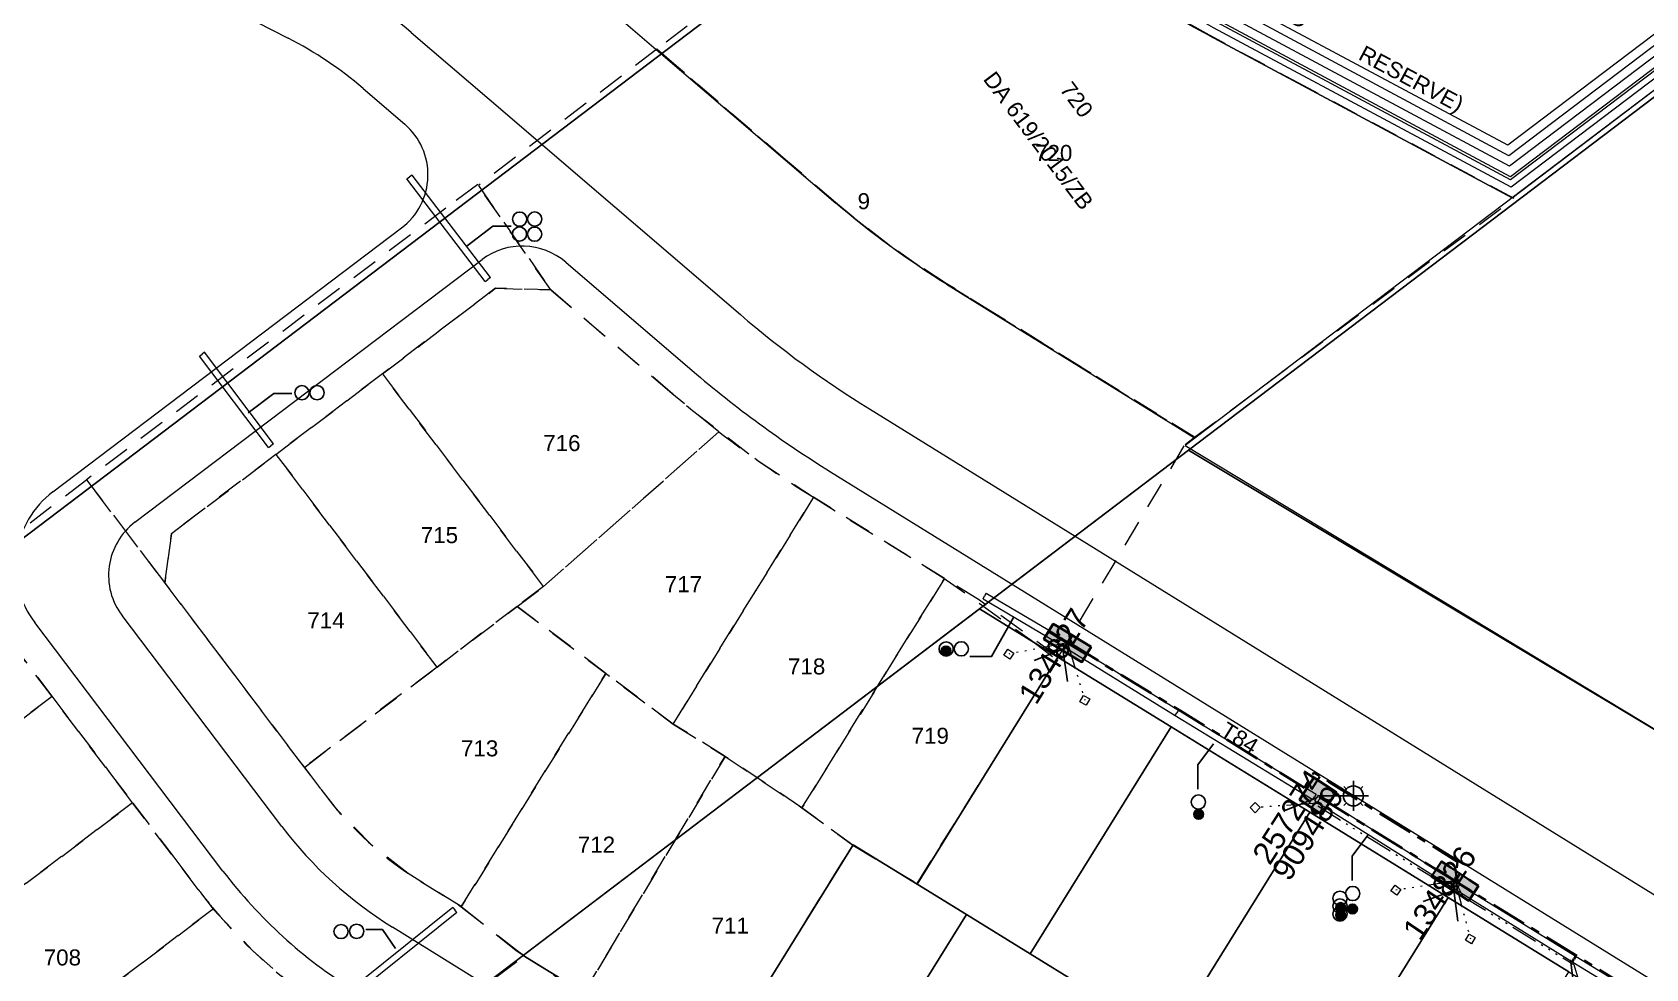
# Model space of a CAD drawing. Header units: metres. Extents: x 308278 to 310511, y 6271134 to 6272874.
# Drawn here: x 308769.8 to 308951.2, y 6272001.1 to 6272106.4 of the extents above; entities that cross this region are included whole.
import ezdxf
from ezdxf.enums import TextEntityAlignment as Align

# ---------------------------------------------------------------- set-up
doc = ezdxf.new("R2010")
doc.units = ezdxf.units.M
doc.set_wipeout_variables(frame=1)
for name, pattern in [('Cable Exist UG', [7, 4, -1, 1, -1]), ('Dash', [5, 3, -2]), ('DOT', [6.35, 0, -6.35]), ('PHANTOMX2', [6.6, 3, -0.75, 0.2, -0.75, 0.2, -0.75, 0.2, -0.75])]:
    doc.linetypes.add(name, pattern=pattern)
doc.layers.get('0').update_dxf_attribs({"color": 6})
for name, color, linetype, lineweight in [('_User Miscellaneous1', 30, 'Continuous', 13), ('_User_LV_Exist', 5, 'Continuous', 35), ('_User_SL_Exist', 4, 'Continuous', 35), ('Cadastre Developer_SP_EXT', 98, 'Continuous', 15), ('Cadastre Developer_SP_NEW', 92, 'Continuous', 15), ('Cadastre Land Parcels_SP_EXT', 118, 'Continuous', 15), ('Cadastre Roads_SP_EXT', 218, 'Continuous', 15), ('Mains_LV_EXT', 163, 'Continuous', 25), ('Mains_LV_SL_EXT', 135, 'Continuous', 25), ('Services_SP_EXT', 42, 'PHANTOMX2', 20)]:
    doc.layers.add(name, color=color, linetype=linetype, lineweight=lineweight)
doc.layers.add('_User Miscellaneous10', color=252, linetype='Continuous', lineweight=13, plot=False, transparency=0.85)
doc.layers.add('Cadastre Roads_SP_NEW', color=214, linetype='Continuous', lineweight=15, transparency=0.8)
for name, color, linetype in [('Duct_SP_EXT', 30, 'Continuous'), ('Equip_SP_SL_EXT', 7, 'Continuous'), ('SupportsUG_SP_LV_EXT', 7, 'Continuous'), ('SupportsUG_SP_LV_SL_EXT', 7, 'Continuous'), ('Trench_SP_EXT', 7, 'Continuous')]:
    doc.layers.add(name, color=color, linetype=linetype)
doc.styles.add('COLUMN_LABEL', font='arial.ttf', dxfattribs={"height": 2})
doc.styles.add('iecARIAL', font='arial.ttf', dxfattribs={"height": 2})
doc.styles.add('POLE_LABEL', font='arial.ttf', dxfattribs={"height": 2})
doc.styles.add('SL_LABEL', font='arial.ttf', dxfattribs={"height": 2})
doc.styles.get("Standard").update_dxf_attribs({"font": 'arial.ttf'})

# ---------------------------------------------------------------- blocks, each defined once
blk = doc.blocks.new('COLUMN_EXT')
blk.add_hatch(color=256).paths.add_polyline_path([(1.5, -1.5), (1.5, 1.5), (-1.5, 1.5), (-1.5, -1.5)])
blk.add_lwpolyline([(1.5, 1.5), (-1.5, 1.5), (-1.5, -1.5), (1.5, -1.5)], close=True)
at = {"flags": 9}
for tag, p in [('SUBURB', (-1.81, 1.8)), ('NOTES', (-1.81, 2)), ('COLUMN_TYPE', (-1.81, 0.4)), ('STREETNAME', (-1.81, 1.6)), ('OWNED_BY', (-1.81, 0.6)), ('LOCATION', (-1.81, 1.4)), ('LEGEND', (-1.81, 1.2)), ('USAGE', (-1.81, 1)), ('STATE', (-1.81, 0.8))]:
    blk.add_attdef(tag, text='', height=0.2, rotation=180, dxfattribs=at).set_placement(p, align=Align.MIDDLE_LEFT)
at = {"flags": 1}
blk.add_attdef('Z', (-1.81, 2.35), '', height=0.2, rotation=180, dxfattribs=at)
at = {"flags": 9}
for tag, style, p in [('STRUCTURE_PLANT_NUMBER', 'POLE_LABEL', (-1.81, -0.03)), ('STREET_CODE', 'COLUMN_LABEL', (-1.81, 0.2))]:
    blk.add_attdef(tag, text='', height=0.2, rotation=180, dxfattribs=dict(at, style=style)).set_placement(p, align=Align.MIDDLE_LEFT)
at = {"style": 'COLUMN_LABEL', "width": 0.9, "flags": 8}
blk.add_attdef('ASSET_NUM', text='', height=2, rotation=270, dxfattribs=at).set_placement((2, -4), align=Align.MIDDLE_LEFT)
blk = doc.blocks.new('PILLAR_EXT')
blk.add_hatch(color=256).paths.add_polyline_path([(-2.5, 1), (-2.5, -1), (2.5, -1), (2.5, 1)])
for p, q in [((-2.5, 0), (2.5, 0)), ((0, 1), (0, -1))]:
    blk.add_line(p, q)
at = {"ltscale": 10}
blk.add_line((2.5, 0), (-2.5, 0), dxfattribs=at)
blk.add_lwpolyline([(-2.5, -1), (-1.25, -1), (1.25, -1), (2.5, -1), (2.5, 1), (-2.5, 1)], close=True)
at = {"width": 0.9, "flags": 8}
blk.add_attdef('ASSET_NUM', text='', height=2, rotation=90, dxfattribs=at).set_placement((-2, 4), align=Align.MIDDLE_LEFT)
for tag, p, flags in [('OWNED_BY', (0, -0.2), 9), ('STATE', (0, -0.4), 9), ('SUPPORT_TYPE', (0, -0.6), 9), ('STREETNAME', (0, -1.8), 9), ('SUBURB', (0, -2), 1), ('USAGE', (0, -0.8), 9), ('LEGEND', (0, -1), 9), ('LOCATION', (0, -1.2), 9), ('NOTES', (0, -1.4), 9), ('PARENT', (0, -1.6), 9)]:
    blk.add_attdef(tag, p, '', height=0.2, dxfattribs=dict(flags=flags))
blk = doc.blocks.new('DUCT_EXT')
blk.add_circle((0, 0.8), 0.8)
at = {"flags": 1}
blk.add_attdef('Z', (0, 0), '', height=0.2, dxfattribs=at)
at = {"flags": 9}
for tag, p in [('DUCT_CODE', (0, 0)), ('XSECT_TYPE', (0, -0.2)), ('STATE', (0, -0.6)), ('FB_REFERENCE', (0, -0.4)), ('NOTES', (0, -0.8))]:
    blk.add_attdef(tag, text='', height=0.2, dxfattribs=at).set_placement(p, align=Align.MIDDLE_LEFT)
blk = doc.blocks.new('*U479')
at = {"transparency": 33554687, "flags": 9}
for tag, p in [('LRATECODE', (-7.4, 0)), ('LOUTREACHVOCAB', (-7.2, 0)), ('LOUTREACH', (-7, 0)), ('LANTNUMBER', (-6.6, 0)), ('LNEW', (-6.4, 0)), ('LMASTVOCAB', (-6.2, 0)), ('LMAST', (-6, 0)), ('LLAMPVOCAB', (-5.8, 0)), ('LLAMP', (-5.6, 0)), ('LEXIST', (-5.4, 0)), ('LCHARGE3PERCENT', (-5.2, 0)), ('LCHARGE3', (-5, 0)), ('LCHARGE2PERCENT', (-4.8, 0)), ('LCHARGE2', (-4.6, 0)), ('LCHARGE1PERCENT', (-4.4, 0)), ('LCHARGE1', (-4.2, 0)), ('LCATEGORY', (-4, 0)), ('LBRACKETVOCAB', (-3.8, 0)), ('LBRACKET', (-3.6, 0)), ('LKINGHEIGHT', (-3.4, 0)), ('CREPLACE', (-3.2, 0)), ('CREMOVE', (-3, 0)), ('CNUMBER', (-2.8, 0)), ('CNEW', (-2.6, 0)), ('CEXIST', (-2.4, 0)), ('USAGE', (-2.2, 0)), ('STATE', (-2, 0)), ('OWNED_BY', (-1.8, 0)), ('ORIENTATION', (-1.6, 0)), ('OPERATING_VOLTAGE', (-1.4, 0)), ('NO_PHASES', (-1.2, 0)), ('LANTERN_TYPE', (-1, 0)), ('LANTERN_PURPOSE', (-0.8, 0)), ('CONTROL_TYPE', (-0.6, 0)), ('CONSTRUCTED_VOLTAGE', (-0.4, 0))]:
    blk.add_attdef(tag, text='', height=0.001, rotation=270, dxfattribs=at).set_placement(p, align=Align.MIDDLE_LEFT)
at = {"transparency": 33554687, "style": 'SL_LABEL', "flags": 9}
blk.add_attdef('STREET_CODE', text='', height=0.001, rotation=270, dxfattribs=at).set_placement((0, 0), align=Align.MIDDLE_LEFT)
at = {"transparency": 33554687, "flags": 1}
blk.add_attdef('Z', (0, 0), '', height=0.001, rotation=270, dxfattribs=at)
at = {"transparency": 33554687, "width": 0.9}
blk.add_attdef('LNUMBER', text='', height=1, dxfattribs=at).set_placement((7, -1), align=Align.MIDDLE_LEFT)
at = {"transparency": 33554687, "flags": 9}
for tag, p in [('LREMOVE', (0, -7.6)), ('LREPLACE', (0, -7.8)), ('LTYPE', (0, -8)), ('LTYPEVOCAB', (0, -8.2)), ('LEGEND', (0, -8.4)), ('SUBURB', (0, -8.6)), ('STREETNAME', (0, -8.8)), ('LOCATION', (0, -9)), ('NOTES', (0, -9.2)), ('MAINTAINED_BY', (0, -9.86))]:
    blk.add_attdef(tag, text='', height=0.001, dxfattribs=at).set_placement(p, align=Align.MIDDLE_LEFT)
blk.add_attdef('OPERATED_BY', (0, -9.61), '', height=0.001, dxfattribs=at)
at = {"linetype": 'DOT', "transparency": 33554687}
blk.add_wipeout([(5.69, 0), (5.06, -1.06), (4, -1.69), (2.94, -1.06), (2.31, 0), (2.94, 1.06), (4, 1.69), (5.06, 1.06)], dxfattribs=at)
at = {"transparency": 33554687}
for p, q in [((0, 0), (4, 0)), ((2.94, 1.06), (3.2, 0.8)), ((4, 1.69), (4, 0)), ((5.06, 1.06), (4.8, 0.8)), ((2.94, -1.06), (3.2, -0.8)), ((4, 0), (5.69, 0)), ((4, 0), (4, -1.69)), ((5.06, -1.06), (4.8, -0.8))]:
    blk.add_line(p, q, dxfattribs=at)
blk.add_circle((4, 0), 1.12, dxfattribs=at)
blk = doc.blocks.new('CCP_EXT')
at = {"flags": 9}
for tag, p in [('STATE', (0, -1.8)), ('LIFE_SUPPORT', (0, -1.6)), ('NOTES', (0, -2))]:
    blk.add_attdef(tag, text='', height=0.2, dxfattribs=at).set_placement(p, align=Align.MIDDLE_LEFT)
at = {"transparency": 33554687}
blk.add_wipeout([(0, 0.57), (0.57, 0), (0, -0.57), (-0.57, 0)], dxfattribs=at)
blk.add_lwpolyline([(-0.57, 0), (0, 0.57), (0.57, 0), (0, -0.57), (-0.57, 0)])
at = {"flags": 1}
blk.add_attdef('Z', (0, 0), '', height=0.2, dxfattribs=at)
at = {"flags": 9}
for tag, p in [('CCP_TYPE', (0, 0)), ('CONSTRUCTED_VOLTAGE', (0, -0.2)), ('OPERATING_VOLTAGE', (0, -0.6)), ('ORIENTATION', (0, -0.8)), ('OWNED_BY', (0, -1)), ('NO_PHASES', (0, -0.4)), ('USAGE', (0, -1.2)), ('LEGEND', (0, -1.4))]:
    blk.add_attdef(tag, text='', height=0.2, dxfattribs=at).set_placement(p, align=Align.MIDDLE_LEFT)
blk = doc.blocks.new('CABLE_LARGE_EXT')
h = blk.add_hatch(color=256)
edge = h.paths.add_edge_path()
edge.add_arc((0, 0.55), 0.55, 0, 360)
blk.add_circle((0, 0.55), 0.55)
at = {"flags": 1}
blk.add_attdef('Z', (0, 0), '', height=0.2, dxfattribs=at)
at = {"flags": 9}
for tag, p in [('COND_CODE', (0, 0)), ('STATE', (0, -0.4)), ('XSECT_SIZE', (0, -0.6)), ('FB_REFERENCE', (0, -0.2)), ('NOTES', (0, -0.8))]:
    blk.add_attdef(tag, text='', height=0.2, dxfattribs=at).set_placement(p, align=Align.MIDDLE_LEFT)

msp = doc.modelspace()

# ---------------------------------------------------------------- linework, layer by layer
at = {"layer": '_User Miscellaneous1'}
for p, q in [((308811.922, 6272089.909), (308812.208, 6272090.127)), ((308820.729, 6272078.375), (308811.922, 6272089.909)), ((308812.494, 6272090.346), (308812.208, 6272090.127)), ((308821.301, 6272078.812), (308812.494, 6272090.346)), ((308820.729, 6272078.375), (308821.015, 6272078.593)), ((308821.301, 6272078.812), (308821.015, 6272078.593)), ((308788.589, 6272069.986), (308788.876, 6272070.203)), ((308796.341, 6272059.689), (308788.589, 6272069.986)), ((308789.164, 6272070.419), (308788.876, 6272070.203)), ((308796.916, 6272060.122), (308789.164, 6272070.419)), ((308796.341, 6272059.689), (308796.628, 6272059.906)), ((308796.916, 6272060.122), (308796.628, 6272059.906)), ((308876.69, 6272042.695), (308876.873, 6272043.005)), ((308877.056, 6272043.315), (308876.873, 6272043.005)), ((308877.056, 6272043.315), (308885.258, 6272038.47)), ((308885.258, 6272038.47), (308885.074, 6272038.16)), ((308884.891, 6272037.85), (308885.074, 6272038.16)), ((308885.014, 6272037.774), (308885.204, 6272038.08)), ((308885.014, 6272037.774), (308885.144, 6272037.693)), ((308885.144, 6272037.693), (308885.333, 6272037.999)), ((308885.393, 6272038.386), (308885.204, 6272038.08)), ((308885.523, 6272038.305), (308885.333, 6272037.999)), ((308885.393, 6272038.386), (308885.523, 6272038.305)), ((308898.297, 6272029.55), (308898.486, 6272029.856)), ((308898.297, 6272029.55), (308898.298, 6272029.55)), ((308898.298, 6272029.55), (308898.486, 6272029.856)), ((308898.676, 6272030.163), (308898.486, 6272029.856)), ((308898.675, 6272030.163), (308898.486, 6272029.856)), ((308898.676, 6272030.163), (308898.675, 6272030.163)), ((308929.659, 6272010.084), (308929.852, 6272010.389)), ((308929.662, 6272010.083), (308929.852, 6272010.389)), ((308929.662, 6272010.083), (308929.885, 6272009.945)), ((308930.041, 6272010.695), (308929.852, 6272010.389)), ((308930.044, 6272010.693), (308929.852, 6272010.389)), ((308929.885, 6272009.945), (308930.075, 6272010.251)), ((308930.041, 6272010.695), (308930.264, 6272010.557)), ((308930.264, 6272010.557), (308930.075, 6272010.251)), ((308817.074, 6272007.968), (308803.962, 6271997.44)), ((308817.074, 6272007.968), (308817.299, 6272007.688)), ((308817.525, 6272007.407), (308817.299, 6272007.688)), ((308817.525, 6272007.407), (308804.412, 6271996.878)), ((308942.896, 6272001.903), (308943.085, 6272002.209)), ((308942.896, 6272001.903), (308943.085, 6272002.209)), ((308943.275, 6272002.516), (308943.085, 6272002.209)), ((308943.275, 6272002.515), (308943.085, 6272002.209)), ((308943.389, 6272002.445), (308943.201, 6272002.138)), ((308943.275, 6272002.515), (308943.389, 6272002.445)), ((308943.389, 6272002.445), (308959.047, 6271992.882)), ((308942.896, 6272001.903), (308943.012, 6272001.831)), ((308943.012, 6272001.831), (308943.201, 6272002.138)), ((308943.012, 6272001.831), (308958.672, 6271992.268))]:
    msp.add_line(p, q, dxfattribs=at)
at = {"layer": '_User Miscellaneous10', "flags": 128}
for points in [[(308983.747, 6272123.863), (308936.166, 6272087.784), (308902.123, 6272106.04, -0.0817729), (308863.901, 6272135.545, 0.0910126), (308835.161, 6272157.487), (308809.079, 6272170.599), (308834.217, 6272189.637), (308847.215, 6272183.102, -0.0880043), (308882.34, 6272157.136, 0.0847702), (308915.498, 6272130.981), (308936.71, 6272119.605, 0.281493), (308948.689, 6272120.283), (308969.591, 6272136.098)], [(308983.943, 6272125.266), (308936.073, 6272088.969), (308902.597, 6272106.921, -0.0817601), (308864.637, 6272136.222, 0.0910022), (308835.613, 6272158.38), (308810.963, 6272170.772), (308834.324, 6272188.464), (308846.768, 6272182.208, -0.0879839), (308881.605, 6272156.457, 0.0847519), (308915.022, 6272130.101), (308936.238, 6272118.724, 0.28196), (308949.276, 6272119.473), (308970.524, 6272135.549)], [(308984.139, 6272126.669), (308935.98, 6272090.153), (308903.07, 6272107.802, -0.0817473), (308865.373, 6272136.899, 0.0909919), (308836.064, 6272159.272), (308812.847, 6272170.944), (308834.432, 6272187.29), (308846.321, 6272181.313, -0.0879635), (308880.871, 6272155.778, 0.0847336), (308914.547, 6272129.221), (308935.765, 6272117.842, 0.2823742), (308949.863, 6272118.664), (308971.456, 6272135.001)], [(308984.334, 6272128.072), (308935.888, 6272091.338), (308903.544, 6272108.683, -0.0817344), (308866.109, 6272137.576, 0.0909817), (308836.515, 6272160.164), (308814.73, 6272171.116), (308834.539, 6272186.117), (308845.874, 6272180.419, -0.0879429), (308880.137, 6272155.099, 0.0847155), (308914.071, 6272128.341), (308935.293, 6272116.961, 0.2827449), (308950.452, 6272117.855), (308972.389, 6272134.452)], [(308984.53, 6272129.476), (308935.795, 6272092.522), (308904.017, 6272109.564, -0.0817215), (308866.845, 6272138.253, 0.0909716), (308836.966, 6272161.057), (308816.614, 6272171.288), (308834.646, 6272184.944), (308845.427, 6272179.524, -0.0879221), (308879.403, 6272154.42, 0.0846975), (308913.596, 6272127.462), (308934.82, 6272116.08, 0.2830791), (308951.04, 6272117.046), (308973.321, 6272133.904)], [(308984.726, 6272130.879), (308935.702, 6272093.707), (308904.49, 6272110.444, -0.0817084), (308867.58, 6272138.931, 0.0909616), (308837.417, 6272161.949), (308818.498, 6272171.46), (308834.753, 6272183.771), (308844.98, 6272178.63, -0.0879012), (308878.669, 6272153.741, 0.0846796), (308913.12, 6272126.582), (308934.347, 6272115.199, 0.2833825), (308951.629, 6272116.238)]]:
    msp.add_lwpolyline(points, format="xyb", dxfattribs=at)
at = {"layer": '_User Miscellaneous10', "color": 4, "flags": 128}
msp.add_lwpolyline([(308984.08, 6272126.248), (308936.008, 6272089.798), (308902.928, 6272107.538, -0.0817512), (308865.152, 6272136.696, 0.090995), (308835.928, 6272159.004), (308812.282, 6272170.892), (308834.399, 6272187.642), (308846.455, 6272181.582, -0.0879696), (308881.091, 6272155.982, 0.0847391), (308914.689, 6272129.485), (308935.907, 6272118.107, 0.2822549), (308949.687, 6272118.906), (308971.177, 6272135.165)], format="xyb", dxfattribs=at)
at = {"layer": 'Cadastre Developer_SP_EXT', "linetype": 'Dash'}
for points in [[(308839.996, 6272104.497), (308854.497, 6272092.061), (308860.105, 6272087.251), (308862.091, 6272085.594), (308866.146, 6272082.464), (308869.563, 6272080.071), (308872.537, 6272078.154), (308877.796, 6272074.897), (308900.477, 6272060.847), (308936.391, 6272087.701), (308912.775, 6272100.368), (308902.134, 6272106.074), (308896.015, 6272109.551), (308894.001, 6272110.783), (308886.011, 6272116.138), (308878.783, 6272121.69), (308871.343, 6272128.226), (308839.996, 6272104.497)], [(308784.686, 6272044.444), (308785.46, 6272050.047), (308797.191, 6272058.926), (308809.159, 6272067.986), (308821.871, 6272077.608), (308828.097, 6272077.419), (308819.876, 6272089.267), (308816.307, 6272086.628), (308775.891, 6272056.08), (308784.686, 6272044.444)], [(308841.683, 6272065.769), (308828.097, 6272077.419), (308821.871, 6272077.608), (308809.159, 6272067.986), (308827.266, 6272044.066), (308846.994, 6272061.455), (308841.683, 6272065.769)], [(308809.159, 6272067.986), (308797.191, 6272058.926), (308815.298, 6272035.006), (308824.303, 6272041.823), (308827.266, 6272044.066), (308809.159, 6272067.986)], [(308797.191, 6272058.926), (308785.46, 6272050.047), (308784.686, 6272044.444), (308800.383, 6272023.718), (308815.298, 6272035.006), (308797.191, 6272058.926)], [(308825.106, 6272002.536), (308824.457, 6272002.968), (308818.01, 6272008.063), (308812.073, 6272011.782), (308808.036, 6272014.915), (308804.118, 6272018.899), (308800.309, 6272023.815), (308784.695, 6272044.51), (308775.911, 6272056.052), (308761.624, 6272045.173), (308767.357, 6272037.84), (308771.976, 6272031.743), (308778.602, 6272022.994), (308781.112, 6272019.68), (308785.698, 6272013.623), (308790.124, 6272007.78), (308794.603, 6272003.089), (308797.739, 6272000.304), (308801.096, 6271997.733), (308802.914, 6271996.338), (308809.93, 6271991.015), (308825.106, 6272002.536)], [(308872.364, 6272044.972), (308857.633, 6272054.097), (308841.835, 6272028.594), (308847.694, 6272024.965), (308856.328, 6272019.174), (308872.364, 6272044.972)], [(308772.012, 6272031.696), (308761.738, 6272045.261), (308737.819, 6272027.154), (308748.096, 6272013.583), (308772.012, 6272031.696)], [(308847.694, 6272024.965), (308841.835, 6272028.594), (308834.28, 6272034.294), (308818.025, 6272008.054), (308824.214, 6272003.117), (308831.735, 6271998.234), (308847.694, 6272024.965)], [(308781.067, 6272019.737), (308772.012, 6272031.696), (308748.096, 6272013.583), (308757.152, 6272001.625), (308781.067, 6272019.737)], [(308862.033, 6272014.97), (308856.328, 6272019.174), (308847.694, 6272024.965), (308831.849, 6271998.416), (308846.3, 6271989.462), (308862.033, 6272014.97)]]:
    msp.add_lwpolyline(points, close=True, dxfattribs=at)
for points in [[(308857.633, 6272054.097, -0.025222), (308846.994, 6272061.455), (308846.994, 6272061.455), (308827.266, 6272044.066), (308824.303, 6272041.823), (308841.835, 6272028.594)], [(308834.28, 6272034.294), (308824.303, 6272041.823), (308815.298, 6272035.006), (308800.383, 6272023.718), (308802.641, 6272020.734), (308802.641, 6272020.734, 0.0922602), (308813.464, 6272010.879), (308813.464, 6272010.879), (308818.025, 6272008.054)], [(308790.176, 6272007.819, -0.011992), (308788.451, 6272009.988), (308788.451, 6272009.988), (308781.067, 6272019.737), (308757.152, 6272001.625), (308766.208, 6271989.668)], [(308803.004, 6271996.437, -0.0745883), (308790.176, 6272007.819), (308790.176, 6272007.819), (308766.208, 6271989.668), (308767.886, 6271987.451), (308773.04, 6271980.645), (308777.909, 6271976.226), (308781.655, 6271972.828)]]:
    msp.add_lwpolyline(points, format="xyb", close=True, dxfattribs=at)
at = {"layer": 'Cadastre Developer_SP_NEW'}
for p, q in [((308936.166, 6272087.784), (308983.747, 6272123.863)), ((308823.142, 6272118.9), (308839.955, 6272104.485)), ((308902.123, 6272106.04), (308936.166, 6272087.784)), ((308839.955, 6272104.485), (308860.144, 6272087.174)), ((308872.594, 6272078.066), (308900.473, 6272060.805))]:
    msp.add_line(p, q, dxfattribs=at)
for points in [[(308902.123, 6272106.04, -0.0658508), (308871.298, 6272128.221)], [(308872.594, 6272078.066, -0.0386195), (308860.144, 6272087.174)]]:
    msp.add_lwpolyline(points, format="xyb", dxfattribs=at)
at = {"layer": 'Cadastre Land Parcels_SP_EXT', "linetype": 'Continuous'}
for points in [[(308941.022, 6272180.29), (308898.093, 6272237.305), (308896.279, 6272235.928), (308669.335, 6272063.607), (308712.482, 6272006.767), (308766.292, 6272047.622), (308898.042, 6272147.657), (308941.022, 6272180.29)], [(308983.983, 6272123.301), (308943.405, 6272177.112), (308941.022, 6272180.29), (308898.042, 6272147.657), (308766.292, 6272047.622), (308712.482, 6272006.767), (308755.633, 6271949.921), (308899.805, 6272059.389), (308983.983, 6272123.301)], [(309027.001, 6272066.333), (308983.983, 6272123.301), (308899.805, 6272059.389), (308965.756, 6272019.836), (309027.001, 6272066.333)], [(308885.114, 6272036.121), (308876.307, 6272041.547), (308824.981, 6272002.576), (308846.26, 6271989.473), (308862.106, 6272015.002), (308869.268, 6272010.591), (308885.114, 6272036.121)], [(308897.848, 6272028.277), (308885.114, 6272036.121), (308869.268, 6272010.591), (308874.84, 6272007.158), (308882.002, 6272002.747), (308897.848, 6272028.277)], [(308913.417, 6272018.687), (308897.848, 6272028.277), (308882.002, 6272002.747), (308887.573, 6271999.314), (308897.571, 6271993.157), (308913.417, 6272018.687)], [(308928.986, 6272009.096), (308913.417, 6272018.687), (308897.571, 6271993.157), (308902.006, 6271990.426), (308913.14, 6271983.567), (308928.986, 6272009.096)], [(308874.84, 6272007.158), (308869.268, 6272010.591), (308862.106, 6272015.002), (308846.26, 6271989.473), (308858.995, 6271981.631), (308874.84, 6272007.158)], [(308942.569, 6272000.73), (308928.986, 6272009.096), (308913.14, 6271983.567), (308914.739, 6271982.582), (308926.723, 6271975.2), (308942.569, 6272000.73)], [(308887.573, 6271999.314), (308882.002, 6272002.747), (308874.84, 6272007.158), (308858.995, 6271981.631), (308871.73, 6271973.79), (308887.573, 6271999.314)]]:
    msp.add_lwpolyline(points, close=True, dxfattribs=at)
at = {"layer": 'Cadastre Roads_SP_EXT', "linetype": 'Continuous'}
msp.add_lwpolyline([(308872.647, 6271973.226), (308871.73, 6271973.79), (308858.996, 6271981.631), (308846.26, 6271989.474), (308824.981, 6272002.576), (308809.72, 6271990.989), (308816.12, 6271987.101), (308829.047, 6271979.142), (308844.114, 6271969.865), (308865.211, 6271956.874), (308872.647, 6271973.226)], close=True, dxfattribs=at)
at = {"layer": 'Cadastre Roads_SP_NEW'}
for p, q in [((308702.627, 6272155.02), (308798.56, 6272105.744)), ((308812.402, 6272106.374), (308821.144, 6272098.879)), ((308807, 6272100.073), (308811.666, 6272096.073)), ((308821.144, 6272098.879), (308849.404, 6272074.648)), ((308772.103, 6272054.715), (308811.311, 6272084.399)), ((308781.34, 6272051.298), (308820.358, 6272080.838)), ((308829.767, 6272080.552), (308844.002, 6272068.347)), ((308797.85, 6272017.074), (308779.888, 6272040.79)), ((308791.234, 6272012.062), (308770.071, 6272040.004))]:
    msp.add_line(p, q, dxfattribs=at)
for centre, radius, start, end in [((308778.685, 6272067.05), 51.8, 49.38945, 62.81258), ((308778.685, 6272067.05), 43.5, 49.38945, 62.81258), ((308806.784, 6272090.379), 7.5, 307.12936, 49.38945), ((308824.885, 6272074.859), 7.5, 49.38945, 127.12936), ((308925.236, 6272163.089), 116.5, 229.38945, 238.23598), ((308925.236, 6272163.089), 124.8, 229.38945, 238.23598), ((308778.441, 6272046.344), 10.5, 127.12936, 217.13999), ((308785.867, 6272045.318), 7.5, 127.12936, 217.13999), ((308834.52, 6272044.847), 46, 217.13999, 238.22469), ((308834.52, 6272044.847), 54.3, 217.13999, 238.22469)]:
    msp.add_arc(centre, radius, start, end, dxfattribs=at)
at = {"layer": 'Duct_SP_EXT'}
for points in [[(308823.619, 6272084.59), (308821.585, 6272084.59), (308818.7, 6272082.399)], [(308798.993, 6272065.785), (308796.959, 6272065.785), (308794.074, 6272063.595)], [(308875.214, 6272036.21), (308877.654, 6272036.206), (308880.114, 6272040.571)], [(308900.831, 6272021.287), (308900.831, 6272024.025), (308902.617, 6272026.387)], [(308918.182, 6272011.005), (308918.182, 6272013.743), (308919.968, 6272016.105)], [(308807.279, 6272005.475), (308809.159, 6272005.472), (308810.643, 6272003.339)]]:
    msp.add_lwpolyline(points, dxfattribs=at)
at = {"layer": 'Trench_SP_EXT', "linetype": 'Cable Exist UG'}
for points in [[(308886.196, 6272033.376), (308885.659, 6272037.013), (308882.428, 6272035.745)], [(308926.164, 6272008.654), (308929.643, 6272009.877), (308930.084, 6272006.436)], [(308942.734, 6272002.084), (308943.126, 6271999.146)]]:
    msp.add_lwpolyline(points, dxfattribs=at)

# ---------------------------------------------------------------- block references
at = {"layer": 'Duct_SP_EXT'}
for name, p in [('DUCT_EXT', (308824.588, 6272084.588)), ('DUCT_EXT', (308826.284, 6272084.596)), ('DUCT_EXT', (308824.577, 6272082.905)), ('DUCT_EXT', (308826.271, 6272082.899)), ('DUCT_EXT', (308800.108, 6272065.058)), ('DUCT_EXT', (308801.804, 6272065.066)), ('DUCT_EXT', (308872.545, 6272036.247)), ('CABLE_LARGE_EXT', (308872.525, 6272036.274)), ('DUCT_EXT', (308874.243, 6272036.256)), ('DUCT_EXT', (308900.905, 6272019.02)), ('CABLE_LARGE_EXT', (308900.931, 6272017.896)), ('DUCT_EXT', (308916.824, 6272008.201)), ('DUCT_EXT', (308918.255, 6272008.738)), ('DUCT_EXT', (308916.818, 6272006.435)), ('DUCT_EXT', (308916.825, 6272007.324)), ('CABLE_LARGE_EXT', (308916.902, 6272007.411)), ('CABLE_LARGE_EXT', (308916.908, 6272006.538)), ('CABLE_LARGE_EXT', (308918.231, 6272007.256)), ('DUCT_EXT', (308804.509, 6272004.457)), ('DUCT_EXT', (308806.263, 6272004.482))]:
    msp.add_blockref(name, p, dxfattribs=at)
at = {"layer": 'SupportsUG_SP_LV_EXT'}
ref = msp.add_blockref('PILLAR_EXT', (308886.199, 6272037.713), dxfattribs=dict(at, rotation=148.7093656877303))
ref.add_attrib('ASSET_NUM', '134827', dxfattribs={"layer": '0', "height": 2.5, "rotation": 58.43443, "style": 'iecARIAL'}).set_placement((308887.699, 6272041.213), align=Align.MIDDLE_RIGHT)
ref = msp.add_blockref('PILLAR_EXT', (308929.768, 6272010.931), dxfattribs=dict(at, rotation=146.7322026141115))
ref.add_attrib('ASSET_NUM', '134826', dxfattribs={"layer": '0', "height": 2.5, "rotation": 56.05601, "style": 'iecARIAL'}).set_placement((308931.268, 6272014.431), align=Align.MIDDLE_RIGHT)
at = {"layer": 'SupportsUG_SP_LV_SL_EXT'}
ref = msp.add_blockref('COLUMN_EXT', (308914.334, 6272020.513), dxfattribs=dict(at, rotation=146.8494179894255))
ref.add_attrib('ASSET_NUM', '909489', dxfattribs={"layer": '0', "height": 2.5, "rotation": 57.43267, "style": 'COLUMN_LABEL'}).set_placement((308916.334, 6272021.263), align=Align.MIDDLE_RIGHT)

# ---------------------------------------------------------------- texts
at = {"layer": '_User Miscellaneous10', "ltscale": 20}
msp.add_text('WITHIN           ROAD          RESERVE)', height=1.8, rotation=331.79703, dxfattribs=at).set_placement((308910.83, 6272107.677), align=Align.CENTER)
at = {"layer": 'Cadastre Developer_SP_EXT'}
for s, p in [('720', (308882.538, 6272091.931)), ('716', (308827.237, 6272059.302)), ('715', (308813.47, 6272048.946)), ('717', (308840.91, 6272043.43)), ('714', (308800.719, 6272039.354)), ('718', (308854.759, 6272034.173)), ('719', (308868.658, 6272026.376)), ('713', (308817.992, 6272024.962)), ('712', (308831.129, 6272014.135)), ('711', (308846.176, 6272005.031)), ('708', (308771.079, 6272001.444))]:
    msp.add_text(s, height=1.8, dxfattribs=at).set_placement(p)
at = {"layer": 'Cadastre Developer_SP_NEW'}
for s, p in [('DA 619/2015/ZB', (308882.924, 6272094.223)), ('720', (308887.218, 6272098.83))]:
    msp.add_text(s, height=1.8, rotation=306.90547, dxfattribs=at).set_placement(p, align=Align.MIDDLE_CENTER)
at = {"layer": 'Cadastre Land Parcels_SP_EXT'}
msp.add_text('9', height=1.8, dxfattribs=at).set_placement((308862.583, 6272086.507))
at = {"layer": 'Mains_LV_EXT'}
msp.add_text('T84', height=1.8, rotation=328.22221, dxfattribs=at).set_placement((308903.218, 6272027.398))

# ---------------------------------------------------------------- next in the draw order: block references
at = {"layer": 'Equip_SP_SL_EXT'}
ref = msp.add_blockref('*U479', (308914.334, 6272020.513), dxfattribs=at)
ref.add_attrib('ASSET_NUM', '257274', dxfattribs={"layer": '0', "height": 2.5, "rotation": 57.43267, "style": 'iecARIAL'}).set_placement((308915.834, 6272022.013), align=Align.BOTTOM_RIGHT)
at = {"layer": 'Services_SP_EXT'}
for p, rotation in [((308879.589, 6272036.465), 10.70936558465527), ((308888.134, 6272031.271), 106.7093658045208), ((308923.119, 6272009.912), 8.73220276729764), ((308931.48, 6272004.426), 104.7322027422271)]:
    msp.add_blockref('CCP_EXT', p, dxfattribs=dict(at, rotation=rotation))

# ---------------------------------------------------------------- next in the draw order: linework, layer by layer
at = {"layer": '_User Miscellaneous1'}
for p, q in [((308876.69, 6272042.695), (308884.891, 6272037.85)), ((308885.144, 6272037.693), (308898.297, 6272029.55)), ((308885.523, 6272038.305), (308898.676, 6272030.163)), ((308898.675, 6272030.163), (308914.151, 6272020.719)), ((308913.776, 6272020.104), (308913.964, 6272020.411)), ((308914.151, 6272020.719), (308913.964, 6272020.411)), ((308914.359, 6272020.59), (308914.169, 6272020.284)), ((308914.359, 6272020.59), (308914.664, 6272020.401)), ((308914.664, 6272020.401), (308914.474, 6272020.096)), ((308914.664, 6272020.401), (308930.044, 6272010.693)), ((308913.98, 6272019.978), (308914.169, 6272020.284)), ((308913.98, 6272019.978), (308914.283, 6272019.791)), ((308914.283, 6272019.791), (308914.474, 6272020.096)), ((308914.283, 6272019.791), (308929.659, 6272010.084)), ((308929.885, 6272009.945), (308942.896, 6272001.903)), ((308930.264, 6272010.557), (308943.275, 6272002.516))]:
    msp.add_line(p, q, dxfattribs=at)
at = {"layer": '_User_LV_Exist', "linetype": 'Cable Exist UG', "flags": 128}
msp.add_lwpolyline([(308988.506, 6271974.777), (308988.685, 6271977.019), (308988.685, 6271977.019), (308960.528, 6271994.347), (308959.224, 6271995.134), (308958.078, 6271993.512), (308958.078, 6271993.512), (308943.626, 6272002.399), (308929.768, 6272010.931)], dxfattribs=at)
at = {"layer": '_User_SL_Exist', "linetype": 'Cable Exist UG', "flags": 128}
msp.add_lwpolyline([(308929.768, 6272010.931), (308914.334, 6272020.513)], dxfattribs=at)
at = {"layer": 'Cadastre Developer_SP_EXT', "linetype": 'Dash'}
for points in [[(308819.946, 6272089.166), (308828.121, 6272077.398), (308844.012, 6272063.876), (308851.302, 6272058.284), (308857.505, 6272054.177), (308872.188, 6272045.08), (308882.117, 6272038.016), (308884.985, 6272035.839), (308899.414, 6272060.043), (308900.477, 6272060.847), (308877.796, 6272074.897), (308872.537, 6272078.154), (308869.563, 6272080.071), (308866.146, 6272082.464), (308862.091, 6272085.594), (308860.105, 6272087.251), (308854.497, 6272092.061), (308842.183, 6272102.62), (308842.183, 6272102.62), (308839.996, 6272104.497), (308819.946, 6272089.166)], [(308885.164, 6272036.13), (308876.295, 6272042.536), (308872.364, 6272044.972), (308856.328, 6272019.174), (308862.033, 6272014.97), (308869.274, 6272010.669), (308885.164, 6272036.13)]]:
    msp.add_lwpolyline(points, close=True, dxfattribs=at)
at = {"layer": 'Cadastre Roads_SP_NEW'}
msp.add_line((308979.842, 6271900.72), (308810.297, 6272005.741), dxfattribs=at)
at = {"layer": 'Mains_LV_SL_EXT', "linetype": 'Cable Exist UG'}
msp.add_lwpolyline([(308929.768, 6272010.931), (308914.334, 6272020.513)], dxfattribs=at)
at = {"layer": 'Services_SP_EXT'}
for points in [[(308886.199, 6272037.713), (308879.589, 6272036.465)], [(308886.199, 6272037.713), (308888.134, 6272031.271)], [(308929.768, 6272010.931), (308923.119, 6272009.912)], [(308929.768, 6272010.931), (308931.48, 6272004.426)], [(308929.768, 6272010.931), (308930.635, 6272009.218), (308930.635, 6272009.218), (308943.1, 6272001.549), (308944.739, 6271996.083)]]:
    msp.add_lwpolyline(points, dxfattribs=at)
at = {"layer": 'Trench_SP_EXT', "linetype": 'Cable Exist UG'}
msp.add_lwpolyline([(308914.169, 6272020.284), (308910.557, 6272018.845)], dxfattribs=at)

# ---------------------------------------------------------------- next in the draw order: block references
at = {"layer": '_User_LV_Exist'}
ref = msp.add_blockref('PILLAR_EXT', (308886.199, 6272037.713), dxfattribs=dict(at, rotation=148.7093656877303))
ref.add_attrib('ASSET_NUM', '134827', dxfattribs={"layer": '0', "height": 2.5, "rotation": 58.43443, "style": 'iecARIAL'}).set_placement((308887.699, 6272041.213), align=Align.MIDDLE_RIGHT)
ref = msp.add_blockref('PILLAR_EXT', (308929.768, 6272010.931), dxfattribs=dict(at, rotation=146.7322026141115))
ref.add_attrib('ASSET_NUM', '134826', dxfattribs={"layer": '0', "height": 2.5, "rotation": 56.05601, "style": 'iecARIAL'}).set_placement((308931.268, 6272014.431), align=Align.MIDDLE_RIGHT)
at = {"layer": '_User_SL_Exist'}
ref = msp.add_blockref('COLUMN_EXT', (308914.334, 6272020.513), dxfattribs=dict(at, rotation=146.8494179894255))
ref.add_attrib('ASSET_NUM', '909489', dxfattribs={"layer": '0', "height": 2.5, "rotation": 57.43267, "style": 'COLUMN_LABEL'}).set_placement((308916.334, 6272021.263), align=Align.MIDDLE_RIGHT)
at = {"layer": 'Services_SP_EXT'}
msp.add_blockref('CCP_EXT', (308907.286, 6272019.194), dxfattribs=at)

# ---------------------------------------------------------------- next in the draw order: linework, layer by layer
at = {"layer": '_User Miscellaneous1'}
msp.add_line((308898.298, 6272029.55), (308913.776, 6272020.104), dxfattribs=at)
at = {"layer": '_User_LV_Exist', "linetype": 'Cable Exist UG', "flags": 128}
msp.add_lwpolyline([(308886.224, 6272037.837), (308892.328, 6272034.044), (308892.328, 6272034.044), (308898.91, 6272030.067), (308912.845, 6272021.435), (308913.884, 6272023.144), (308913.884, 6272023.144), (308915.554, 6272022.109), (308930.042, 6272013.115), (308929.768, 6272010.931)], dxfattribs=at)
at = {"layer": 'Cadastre Developer_SP_NEW', "linetype": 'Continuous'}
msp.add_lwpolyline([(309027.001, 6272066.333), (308983.747, 6272123.863), (308899.408, 6272059.913), (308965.756, 6272019.836), (309027.001, 6272066.333)], close=True, dxfattribs=at)
at = {"layer": 'Cadastre Roads_SP_EXT', "linetype": 'Continuous'}
msp.add_lwpolyline([(309030.921, 6271979.679), (308965.756, 6272019.836), (308899.805, 6272059.389), (308876.307, 6272041.547), (308885.114, 6272036.121), (308897.848, 6272028.277), (308913.417, 6272018.687), (308928.986, 6272009.096), (308942.569, 6272000.73), (308958.393, 6271990.982), (308971.976, 6271982.615), (308987.547, 6271973.024), (309003.115, 6271963.434), (309013.333, 6271957.14), (309030.921, 6271979.679)], close=True, dxfattribs=at)
at = {"layer": 'Cadastre Roads_SP_NEW'}
for p, q in [((308863.908, 6272064.038), (309018.644, 6271968.232)), ((308859.538, 6272056.981), (309020.339, 6271957.42))]:
    msp.add_line(p, q, dxfattribs=at)
at = {"layer": 'Services_SP_EXT'}
msp.add_lwpolyline([(308929.768, 6272010.931), (308928.08, 6272010.8), (308928.08, 6272010.8), (308913.807, 6272019.662), (308907.286, 6272019.194)], dxfattribs=at)

doc.saveas('drawing.dxf')
